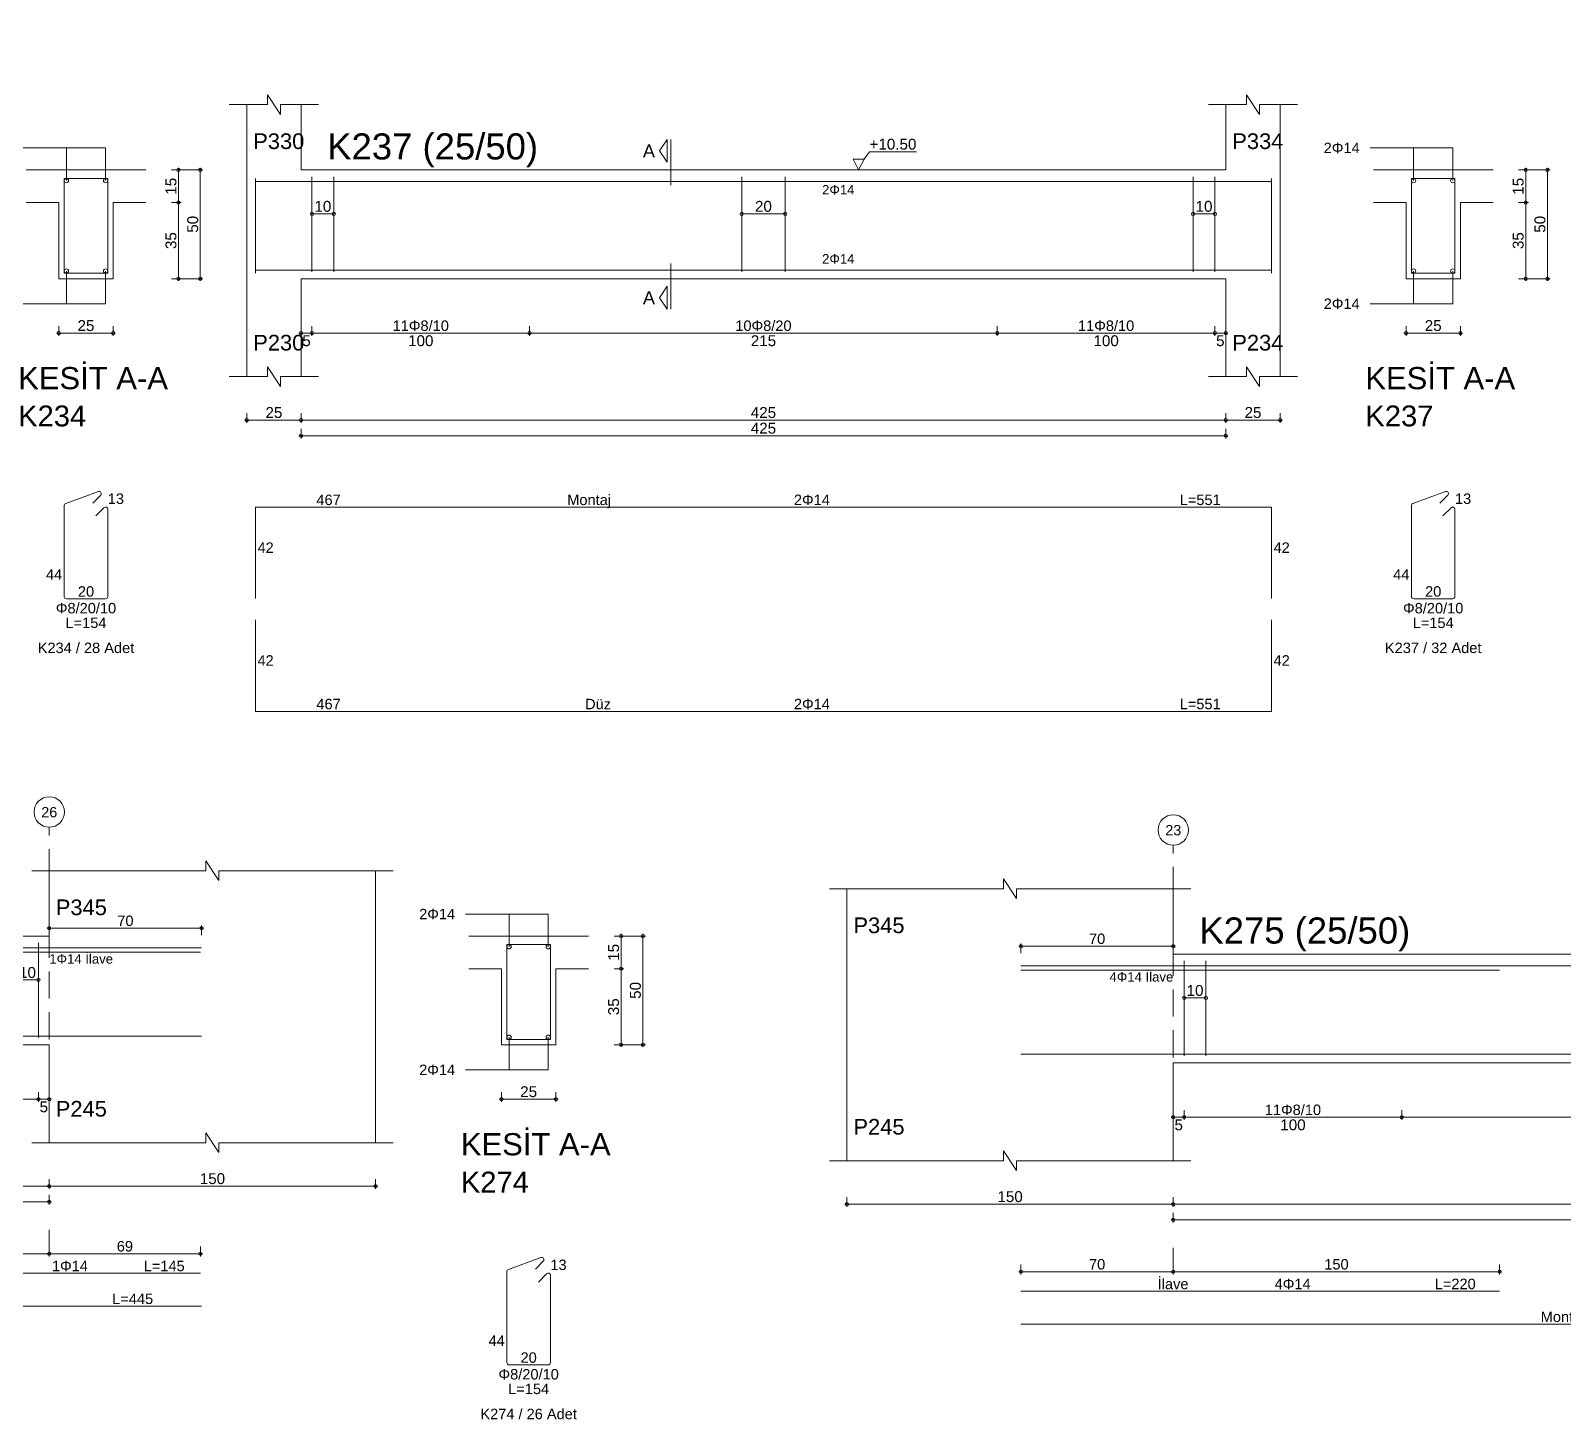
# Model space of a CAD drawing. Header units: millimetres. Extents: x 2232 to 85269, y -3593 to 5869.
# Drawn here: x 44411 to 45468, y -2542 to -1585 of the extents above; entities that cross this region are included whole.
import ezdxf

# ---------------------------------------------------------------- set-up
doc = ezdxf.new("R2010")
doc.units = ezdxf.units.MM
doc.linetypes.add('DASHDOT2', pattern=[12.7, 6.35, -3.175, 0, -3.175])
doc.linetypes.add('DASHED4', pattern=[18.75, 12.5, -6.25])
doc.layers.add('aks', color=251, linetype='DASHDOT2', lineweight=35)
for name, color, linetype in [('Donatı Topl. Uzun. Yazısı', 7, 'Continuous'), ('Donatı Uz. Yazısı', 7, 'Continuous'), ('Donatı Yazısı', 7, 'Continuous'), ('Donatı Çizgisi', 7, 'Continuous'), ('Kiriş', 7, 'Continuous'), ('Standart', 7, 'Continuous'), ('Ölçülendirme', 7, 'Continuous')]:
    doc.layers.add(name, color=color, linetype=linetype)
doc.styles.add('arial_1_18', font='arial.ttf', dxfattribs={"height": 0.2})

# ---------------------------------------------------------------- blocks, each defined once
blk = doc.blocks.new('IDE792Entity7477')
at = {"layer": 'aks', "color": 30, "linetype": 'DASHED4', "lineweight": 5}
blk.add_lwpolyline([(16605.94, 2001.7), (16605.94, 2136.7)], dxfattribs=at)
at = {"layer": 'aks', "color": 1, "linetype": 'Continuous', "lineweight": 5}
blk.add_circle((16605.94, 2143.7), 7, dxfattribs=at)
at = {"layer": 'Donatı Çizgisi', "color": 5, "linetype": 'Continuous', "lineweight": 5}
for points in [[(16209.94, 2039.3), (16209.94, 2082.7)], [(16209.94, 2081.3), (16601.94, 2081.3)], [(16235.94, 2039.9), (16235.94, 2083.5)], [(16245.94, 2039.9), (16245.94, 2083.5)], [(16395.94, 2039.9), (16395.94, 2083.5)], [(16415.94, 2039.9), (16415.94, 2083.5)], [(16565.94, 2039.9), (16565.94, 2083.5)], [(16575.94, 2039.9), (16575.94, 2083.5)], [(16601.94, 2039.3), (16601.94, 2082.7)], [(16666.27, 2039.2), (16666.27, 2082.8)], [(16666.27, 2082.8), (16686.27, 2082.8)], [(16686.27, 2039.2), (16686.27, 2082.8)], [(16209.94, 2040.7), (16601.94, 2040.7)], [(16666.27, 2039.2), (16686.27, 2039.2)], [(16666.95, 1933.44), (16681.95, 1938.91)], [(16209.94, 1889.7), (16209.94, 1931.7)], [(16209.94, 1931.7), (16601.94, 1931.7)], [(16601.94, 1889.7), (16601.94, 1931.7)], [(16666.27, 1890.62), (16666.27, 1932.49)], [(16679.38, 1933.59), (16683.02, 1937.23)], [(16680.76, 1927.68), (16684.53, 1931.46)], [(16686.27, 1890.62), (16686.27, 1930.74)], [(16667.29, 1889.6), (16685.25, 1889.6)], [(16209.94, 1837.85), (16209.94, 1879.85)], [(16601.94, 1837.85), (16601.94, 1879.85)], [(16209.94, 1837.85), (16601.94, 1837.85)]]:
    blk.add_lwpolyline(points, dxfattribs=at)
for centre in [(16667.27, 2081.8), (16685.27, 2081.8), (16667.27, 2040.2), (16685.27, 2040.2)]:
    blk.add_circle(centre, 1, dxfattribs=at)
for centre, start, end in [((16682.3, 1937.95), 315, 110), ((16667.29, 1932.49), 110, 180), ((16685.25, 1930.74), 0, 135), ((16667.29, 1890.62), 180, 270), ((16685.25, 1890.62), 270, 0)]:
    blk.add_arc(centre, 1.02, start, end, dxfattribs=at)
at = {"layer": 'Kiriş', "color": 1, "linetype": 'Continuous', "lineweight": 5}
for points in [[(16215.44, 2116.7), (16215.44, 2121.2)], [(16221.44, 2112.2), (16215.44, 2121.2)], [(16590.44, 2116.7), (16590.44, 2121.2)], [(16596.44, 2112.2), (16590.44, 2121.2)], [(16197.94, 2116.7), (16215.44, 2116.7)], [(16205.94, 1991.7), (16205.94, 2116.7)], [(16221.44, 2112.2), (16221.44, 2116.7)], [(16221.44, 2116.7), (16238.94, 2116.7)], [(16230.94, 2086.7), (16230.94, 2116.7)], [(16572.94, 2116.7), (16590.44, 2116.7)], [(16580.94, 2086.7), (16580.94, 2116.7)], [(16596.44, 2116.7), (16613.94, 2116.7)], [(16596.44, 2112.2), (16596.44, 2116.7)], [(16605.94, 1991.7), (16605.94, 2116.7)], [(16230.94, 2086.7), (16580.94, 2086.7)], [(16648.77, 2086.7), (16703.77, 2086.7)], [(16648.77, 2071.7), (16663.77, 2071.7)], [(16663.77, 2036.7), (16663.77, 2071.7)], [(16688.77, 2071.7), (16703.77, 2071.7)], [(16688.77, 2036.7), (16688.77, 2071.7)], [(16230.94, 2036.7), (16580.94, 2036.7)], [(16230.94, 1991.7), (16230.94, 2036.7)], [(16580.94, 1991.7), (16580.94, 2036.7)], [(16663.77, 2036.7), (16688.77, 2036.7)], [(16221.44, 1987.2), (16215.44, 1996.2)], [(16215.44, 1991.7), (16215.44, 1996.2)], [(16596.44, 1987.2), (16590.44, 1996.2)], [(16590.44, 1991.7), (16590.44, 1996.2)], [(16197.94, 1991.7), (16215.44, 1991.7)], [(16221.44, 1991.7), (16238.94, 1991.7)], [(16221.44, 1987.2), (16221.44, 1991.7)], [(16572.94, 1991.7), (16590.44, 1991.7)], [(16596.44, 1991.7), (16613.94, 1991.7)], [(16596.44, 1987.2), (16596.44, 1991.7)]]:
    blk.add_lwpolyline(points, dxfattribs=at)
at = {"layer": 'Ölçülendirme', "color": 1, "linetype": 'Continuous', "lineweight": 5}
for points in [[(16365.69, 2095.45), (16369.19, 2100.7)], [(16369.19, 2090.2), (16369.19, 2100.7)], [(16370.94, 2079.7), (16370.94, 2100.7)], [(16369.19, 2090.2), (16365.69, 2095.45)], [(16444.69, 2091.7), (16447.19, 2095.03)], [(16447.19, 2095.03), (16468.75, 2095.03)], [(16647.27, 2096.8), (16685.27, 2096.8)], [(16667.27, 2081.8), (16667.27, 2096.8)], [(16685.27, 2081.8), (16685.27, 2096.8)], [(16442.19, 2086.7), (16439.69, 2091.7)], [(16439.69, 2091.7), (16444.69, 2091.7)], [(16444.69, 2091.7), (16442.19, 2086.7)], [(16442.19, 2086.7), (16442.19, 2086.7)], [(16715.52, 2086.7), (16730.02, 2086.7)], [(16718.77, 2035.7), (16718.77, 2087.7)], [(16728.77, 2035.7), (16728.77, 2087.7)], [(16715.52, 2071.7), (16720.02, 2071.7)], [(16235.94, 2066.5), (16245.94, 2066.5)], [(16395.94, 2066.5), (16415.94, 2066.5)], [(16565.94, 2066.5), (16575.94, 2066.5)], [(16370.94, 2022.7), (16370.94, 2043.7)], [(16667.27, 2025.2), (16667.27, 2040.2)], [(16685.27, 2025.2), (16685.27, 2040.2)], [(16715.52, 2036.7), (16730.02, 2036.7)], [(16365.69, 2027.95), (16369.19, 2033.2)], [(16369.19, 2022.7), (16369.19, 2033.2)], [(16369.19, 2022.7), (16365.69, 2027.95)], [(16647.27, 2025.2), (16685.27, 2025.2)], [(16230.94, 2010.45), (16230.94, 2014.95)], [(16235.94, 2010.45), (16235.94, 2014.95)], [(16335.94, 2010.45), (16335.94, 2014.95)], [(16475.94, 2010.45), (16475.94, 2014.95)], [(16575.94, 2010.45), (16575.94, 2014.95)], [(16580.94, 2010.45), (16580.94, 2014.95)], [(16663.77, 2010.45), (16663.77, 2014.95)], [(16688.77, 2010.45), (16688.77, 2014.95)], [(16229.94, 2011.7), (16581.94, 2011.7)], [(16662.77, 2011.7), (16689.77, 2011.7)], [(16205.94, 1970.45), (16205.94, 1974.95)], [(16230.94, 1970.45), (16230.94, 1974.95)], [(16580.94, 1970.45), (16580.94, 1974.95)], [(16605.94, 1970.45), (16605.94, 1974.95)], [(16204.94, 1971.7), (16606.94, 1971.7)], [(16230.94, 1963.25), (16230.94, 1967.75)], [(16605.94, 1963.25), (16605.94, 1967.75)], [(16229.94, 1964.5), (16606.94, 1964.5)]]:
    blk.add_lwpolyline(points, dxfattribs=at)
for centre in [(16718.77, 2086.7), (16728.77, 2086.7), (16718.77, 2071.7), (16235.94, 2066.5), (16245.94, 2066.5), (16395.94, 2066.5), (16415.94, 2066.5), (16565.94, 2066.5), (16575.94, 2066.5), (16718.77, 2036.7), (16728.77, 2036.7), (16230.94, 2011.7), (16235.94, 2011.7), (16235.94, 2011.7), (16335.94, 2011.7), (16335.94, 2011.7), (16475.94, 2011.7), (16475.94, 2011.7), (16575.94, 2011.7), (16575.94, 2011.7), (16580.94, 2011.7), (16663.77, 2011.7), (16688.77, 2011.7), (16205.94, 1971.7), (16230.94, 1971.7), (16230.94, 1971.7), (16580.94, 1971.7), (16580.94, 1971.7), (16605.94, 1971.7), (16230.94, 1964.5), (16605.94, 1964.5)]:
    blk.add_circle(centre, 0.75, dxfattribs=at)
at = {"layer": 'aks', "color": 1, "linetype": 'Continuous', "lineweight": 5, "style": 'arial_1_18'}
blk.add_text('K', height=9.45, dxfattribs=at).set_placement((16601.54, 2138.82))
at = {"layer": 'Donatı Topl. Uzun. Yazısı', "color": 1, "linetype": 'Continuous', "lineweight": 5, "style": 'arial_1_18'}
for s, p in [('L=476', (16563.51, 1932.66)), ('L=154', (16666.86, 1876.16)), ('L=476', (16563.51, 1838.81))]:
    blk.add_text(s, height=4.8, dxfattribs=at).set_placement(p)
at = {"layer": 'Donatı Uz. Yazısı', "color": 1, "linetype": 'Continuous', "lineweight": 5, "style": 'arial_1_18'}
for s, p in [('392', (16233.46, 1932.66)), ('13', (16686.27, 1933.2)), ('42', (16210.9, 1910.7)), ('42', (16602.9, 1910.7)), ('44', (16657.86, 1898.32)), ('20', (16672.55, 1890.56)), ('42', (16210.9, 1858.85)), ('42', (16602.9, 1858.85)), ('392', (16233.46, 1838.81))]:
    blk.add_text(s, height=4.8, dxfattribs=at).set_placement(p)
at = {"layer": 'Donatı Yazısı', "color": 5, "linetype": 'Continuous', "lineweight": 5, "style": 'arial_1_18'}
for s, p in [('2Φ14', (16625.94, 2094.4)), ('2Φ14', (16625.94, 2022.8)), ('2Φ14', (16417.7, 1932.66)), ('Φ8/20/10', (16662.41, 1882.88)), ('K234 / 28 Adet', (16654.09, 1864.64)), ('2Φ14', (16417.7, 1838.81))]:
    blk.add_text(s, height=4.8, dxfattribs=at).set_placement(p)
for p in [(16432.9, 2075.42), (16432.9, 2043.66)]:
    blk.add_text('2Φ14', height=4.32, rotation=360, dxfattribs=at).set_placement(p)
at = {"layer": 'Donatı Yazısı', "color": 1, "linetype": 'Continuous', "lineweight": 5, "style": 'arial_1_18'}
for s, p in [('Montaj', (16327.01, 1932.66)), ('Düz', (16335.22, 1838.81))]:
    blk.add_text(s, height=4.8, dxfattribs=at).set_placement(p)
at = {"layer": 'Kiriş', "color": 1, "linetype": 'Continuous', "lineweight": 5, "style": 'arial_1_18'}
for s, height, p in [('P344', 7.2, (16208.94, 2096.3)), ('K234 (25/50)', 12, (16242.94, 2091.5)), ('P348', 7.2, (16583.94, 2096.3)), ('P244', 7.2, (16208.94, 2003.7)), ('P248', 7.2, (16583.94, 2003.7)), ('KESİT A-A', 10.2, (16645.07, 1985.9)), ('K234', 9.6, (16645.07, 1968.82))]:
    blk.add_text(s, height=height, dxfattribs=at).set_placement(p)
at = {"layer": 'Ölçülendirme', "color": 1, "linetype": 'Continuous', "lineweight": 5, "style": 'arial_1_18'}
for s, height, p in [('+10.50', 5, (16447.19, 2096.03)), ('A', 5.95, (16358.05, 2092.48)), ('A', 5.95, (16358.05, 2024.98)), ('25', 5, (16672.39, 2012.66)), ('5', 5, (16231.5, 2005.7)), ('100', 5, (16280.11, 2005.7)), ('140', 5, (16400.11, 2005.7)), ('100', 5, (16520.11, 2005.7)), ('5', 5, (16576.5, 2005.7)), ('25', 5, (16214.56, 1972.7)), ('350', 5, (16400.11, 1972.7)), ('25', 5, (16589.56, 1972.7)), ('375', 5, (16400.11, 1965.5))]:
    blk.add_text(s, height=height, dxfattribs=at).set_placement(p)
for s, rotation, p in [('15', 90, (16717.81, 2075.32)), ('10', 360, (16237.06, 2067.46)), ('20', 360, (16402.06, 2067.46)), ('10', 360, (16567.06, 2067.46)), ('50', 90, (16727.81, 2057.82)), ('35', 90, (16717.81, 2050.32))]:
    blk.add_text(s, height=5, rotation=rotation, dxfattribs=at).set_placement(p)
at = {"layer": 'Ölçülendirme', "color": 5, "linetype": 'Continuous', "lineweight": 5, "style": 'arial_1_18'}
for s, p in [('11Φ8/10', (16273.01, 2012.7)), ('6Φ8/20', (16394.88, 2012.7)), ('11Φ8/10', (16513.01, 2012.7))]:
    blk.add_text(s, height=4.8, dxfattribs=at).set_placement(p)
blk = doc.blocks.new('IDE792Entity7478')
at = {"layer": 'Donatı Çizgisi', "color": 5, "linetype": 'Continuous', "lineweight": 5}
for points in [[(16754.14, 2039.3), (16754.14, 2082.7)], [(16754.14, 2081.3), (17221.14, 2081.3)], [(16780.14, 2039.9), (16780.14, 2083.5)], [(16790.14, 2039.9), (16790.14, 2083.5)], [(16977.64, 2039.9), (16977.64, 2083.5)], [(16997.64, 2039.9), (16997.64, 2083.5)], [(17185.14, 2039.9), (17185.14, 2083.5)], [(17195.14, 2039.9), (17195.14, 2083.5)], [(17221.14, 2039.3), (17221.14, 2082.7)], [(17285.48, 2039.2), (17285.48, 2082.8)], [(17285.48, 2082.8), (17305.48, 2082.8)], [(17305.48, 2039.2), (17305.48, 2082.8)], [(16754.14, 2040.7), (17221.14, 2040.7)], [(17285.48, 2039.2), (17305.48, 2039.2)], [(17286.15, 1933.44), (17301.15, 1938.91)], [(16754.14, 1889.7), (16754.14, 1931.7)], [(16754.14, 1931.7), (17221.14, 1931.7)], [(17221.14, 1889.7), (17221.14, 1931.7)], [(17285.48, 1890.62), (17285.48, 1932.49)], [(17298.58, 1933.59), (17302.22, 1937.23)], [(17299.96, 1927.68), (17303.74, 1931.46)], [(17305.48, 1890.62), (17305.48, 1930.74)], [(17286.5, 1889.6), (17304.46, 1889.6)], [(16754.14, 1837.85), (16754.14, 1879.85)], [(17221.14, 1837.85), (17221.14, 1879.85)], [(16754.14, 1837.85), (17221.14, 1837.85)]]:
    blk.add_lwpolyline(points, dxfattribs=at)
for centre in [(17286.48, 2081.8), (17304.48, 2081.8), (17286.48, 2040.2), (17304.48, 2040.2)]:
    blk.add_circle(centre, 1, dxfattribs=at)
for centre, start, end in [((17301.5, 1937.95), 315, 110), ((17286.5, 1932.49), 110, 180), ((17304.46, 1930.74), 0, 135), ((17286.5, 1890.62), 180, 270), ((17304.46, 1890.62), 270, 0)]:
    blk.add_arc(centre, 1.02, start, end, dxfattribs=at)
at = {"layer": 'Kiriş', "color": 1, "linetype": 'Continuous', "lineweight": 5}
for points in [[(16759.64, 2116.7), (16759.64, 2121.2)], [(16765.64, 2112.2), (16759.64, 2121.2)], [(17209.64, 2116.7), (17209.64, 2121.2)], [(17215.64, 2112.2), (17209.64, 2121.2)], [(16742.14, 2116.7), (16759.64, 2116.7)], [(16750.14, 1991.7), (16750.14, 2116.7)], [(16765.64, 2112.2), (16765.64, 2116.7)], [(16765.64, 2116.7), (16783.14, 2116.7)], [(16775.14, 2086.7), (16775.14, 2116.7)], [(17192.14, 2116.7), (17209.64, 2116.7)], [(17200.14, 2086.7), (17200.14, 2116.7)], [(17215.64, 2116.7), (17233.14, 2116.7)], [(17215.64, 2112.2), (17215.64, 2116.7)], [(17225.14, 1991.7), (17225.14, 2116.7)], [(16775.14, 2086.7), (17200.14, 2086.7)], [(17267.98, 2086.7), (17322.98, 2086.7)], [(17267.98, 2071.7), (17282.98, 2071.7)], [(17282.98, 2036.7), (17282.98, 2071.7)], [(17307.98, 2071.7), (17322.98, 2071.7)], [(17307.98, 2036.7), (17307.98, 2071.7)], [(16775.14, 2036.7), (17200.14, 2036.7)], [(16775.14, 1991.7), (16775.14, 2036.7)], [(17200.14, 1991.7), (17200.14, 2036.7)], [(17282.98, 2036.7), (17307.98, 2036.7)], [(16765.64, 1987.2), (16759.64, 1996.2)], [(16759.64, 1991.7), (16759.64, 1996.2)], [(17215.64, 1987.2), (17209.64, 1996.2)], [(17209.64, 1991.7), (17209.64, 1996.2)], [(16742.14, 1991.7), (16759.64, 1991.7)], [(16765.64, 1991.7), (16783.14, 1991.7)], [(16765.64, 1987.2), (16765.64, 1991.7)], [(17192.14, 1991.7), (17209.64, 1991.7)], [(17215.64, 1991.7), (17233.14, 1991.7)], [(17215.64, 1987.2), (17215.64, 1991.7)]]:
    blk.add_lwpolyline(points, dxfattribs=at)
at = {"layer": 'Ölçülendirme', "color": 1, "linetype": 'Continuous', "lineweight": 5}
for points in [[(16939.89, 2095.45), (16943.39, 2100.7)], [(16943.39, 2090.2), (16943.39, 2100.7)], [(16945.14, 2079.7), (16945.14, 2100.7)], [(16943.39, 2090.2), (16939.89, 2095.45)], [(17033.89, 2091.7), (17036.39, 2095.03)], [(17036.39, 2095.03), (17057.95, 2095.03)], [(17266.48, 2096.8), (17304.48, 2096.8)], [(17286.48, 2081.8), (17286.48, 2096.8)], [(17304.48, 2081.8), (17304.48, 2096.8)], [(17031.39, 2086.7), (17028.89, 2091.7)], [(17028.89, 2091.7), (17033.89, 2091.7)], [(17033.89, 2091.7), (17031.39, 2086.7)], [(17031.39, 2086.7), (17031.39, 2086.7)], [(17334.73, 2086.7), (17349.23, 2086.7)], [(17337.98, 2035.7), (17337.98, 2087.7)], [(17347.98, 2035.7), (17347.98, 2087.7)], [(17334.73, 2071.7), (17339.23, 2071.7)], [(16780.14, 2066.5), (16790.14, 2066.5)], [(16977.64, 2066.5), (16997.64, 2066.5)], [(17185.14, 2066.5), (17195.14, 2066.5)], [(16945.14, 2022.7), (16945.14, 2043.7)], [(17286.48, 2025.2), (17286.48, 2040.2)], [(17304.48, 2025.2), (17304.48, 2040.2)], [(17334.73, 2036.7), (17349.23, 2036.7)], [(16939.89, 2027.95), (16943.39, 2033.2)], [(16943.39, 2022.7), (16943.39, 2033.2)], [(16943.39, 2022.7), (16939.89, 2027.95)], [(17266.48, 2025.2), (17304.48, 2025.2)], [(16775.14, 2010.45), (16775.14, 2014.95)], [(16780.14, 2010.45), (16780.14, 2014.95)], [(16880.14, 2010.45), (16880.14, 2014.95)], [(17095.14, 2010.45), (17095.14, 2014.95)], [(17195.14, 2010.45), (17195.14, 2014.95)], [(17200.14, 2010.45), (17200.14, 2014.95)], [(17282.98, 2010.45), (17282.98, 2014.95)], [(17307.98, 2010.45), (17307.98, 2014.95)], [(16774.14, 2011.7), (17201.14, 2011.7)], [(17281.98, 2011.7), (17308.98, 2011.7)], [(16750.14, 1970.45), (16750.14, 1974.95)], [(16775.14, 1970.45), (16775.14, 1974.95)], [(17200.14, 1970.45), (17200.14, 1974.95)], [(17225.14, 1970.45), (17225.14, 1974.95)], [(16749.14, 1971.7), (17226.14, 1971.7)], [(16775.14, 1963.25), (16775.14, 1967.75)], [(17200.14, 1963.25), (17200.14, 1967.75)], [(16774.14, 1964.5), (17201.14, 1964.5)]]:
    blk.add_lwpolyline(points, dxfattribs=at)
for centre in [(17337.98, 2086.7), (17347.98, 2086.7), (17337.98, 2071.7), (16780.14, 2066.5), (16790.14, 2066.5), (16977.64, 2066.5), (16997.64, 2066.5), (17185.14, 2066.5), (17195.14, 2066.5), (17337.98, 2036.7), (17347.98, 2036.7), (16775.14, 2011.7), (16780.14, 2011.7), (16780.14, 2011.7), (16880.14, 2011.7), (16880.14, 2011.7), (17095.14, 2011.7), (17095.14, 2011.7), (17195.14, 2011.7), (17195.14, 2011.7), (17200.14, 2011.7), (17282.98, 2011.7), (17307.98, 2011.7), (16750.14, 1971.7), (16775.14, 1971.7), (16775.14, 1971.7), (17200.14, 1971.7), (17200.14, 1971.7), (17225.14, 1971.7), (16775.14, 1964.5), (17200.14, 1964.5)]:
    blk.add_circle(centre, 0.75, dxfattribs=at)
at = {"layer": 'Donatı Topl. Uzun. Yazısı', "color": 1, "linetype": 'Continuous', "lineweight": 5, "style": 'arial_1_18'}
for s, p in [('L=551', (17178.96, 1932.66)), ('L=154', (17286.06, 1876.16)), ('L=551', (17178.96, 1838.81))]:
    blk.add_text(s, height=4.8, dxfattribs=at).set_placement(p)
at = {"layer": 'Donatı Uz. Yazısı', "color": 1, "linetype": 'Continuous', "lineweight": 5, "style": 'arial_1_18'}
for s, p in [('467', (16782.16, 1932.66)), ('13', (17305.48, 1933.2)), ('42', (16755.1, 1910.7)), ('42', (17222.1, 1910.7)), ('44', (17277.06, 1898.32)), ('20', (17291.75, 1890.56)), ('42', (16755.1, 1858.85)), ('42', (17222.1, 1858.85)), ('467', (16782.16, 1838.81))]:
    blk.add_text(s, height=4.8, dxfattribs=at).set_placement(p)
at = {"layer": 'Donatı Yazısı', "color": 5, "linetype": 'Continuous', "lineweight": 5, "style": 'arial_1_18'}
for s, p in [('2Φ14', (17245.14, 2094.4)), ('2Φ14', (17245.14, 2022.8)), ('2Φ14', (17001.65, 1932.66)), ('Φ8/20/10', (17281.62, 1882.88)), ('K237 / 32 Adet', (17273.29, 1864.64)), ('2Φ14', (17001.65, 1838.81))]:
    blk.add_text(s, height=4.8, dxfattribs=at).set_placement(p)
for p in [(17014.6, 2075.42), (17014.6, 2043.66)]:
    blk.add_text('2Φ14', height=4.32, rotation=360, dxfattribs=at).set_placement(p)
at = {"layer": 'Donatı Yazısı', "color": 1, "linetype": 'Continuous', "lineweight": 5, "style": 'arial_1_18'}
for s, p in [('Montaj', (16897.46, 1932.66)), ('Düz', (16905.67, 1838.81))]:
    blk.add_text(s, height=4.8, dxfattribs=at).set_placement(p)
at = {"layer": 'Kiriş', "color": 1, "linetype": 'Continuous', "lineweight": 5, "style": 'arial_1_18'}
for s, height, p in [('P330', 7.2, (16753.14, 2096.3)), ('K237 (25/50)', 12, (16787.14, 2091.5)), ('P334', 7.2, (17203.14, 2096.3)), ('P230', 7.2, (16753.14, 2003.7)), ('P234', 7.2, (17203.14, 2003.7)), ('KESİT A-A', 10.2, (17264.28, 1985.9)), ('K237', 9.6, (17264.28, 1968.82))]:
    blk.add_text(s, height=height, dxfattribs=at).set_placement(p)
at = {"layer": 'Ölçülendirme', "color": 1, "linetype": 'Continuous', "lineweight": 5, "style": 'arial_1_18'}
for s, height, p in [('+10.50', 5, (17036.39, 2096.03)), ('A', 5.95, (16932.25, 2092.48)), ('A', 5.95, (16932.25, 2024.98)), ('25', 5, (17291.59, 2012.66)), ('5', 5, (16775.7, 2005.7)), ('100', 5, (16824.32, 2005.7)), ('215', 5, (16981.82, 2005.7)), ('100', 5, (17139.32, 2005.7)), ('5', 5, (17195.7, 2005.7)), ('25', 5, (16758.76, 1972.7)), ('425', 5, (16981.82, 1972.7)), ('25', 5, (17208.76, 1972.7)), ('425', 5, (16981.82, 1965.5))]:
    blk.add_text(s, height=height, dxfattribs=at).set_placement(p)
for s, rotation, p in [('15', 90, (17337.02, 2075.32)), ('10', 360, (16781.26, 2067.46)), ('20', 360, (16983.76, 2067.46)), ('10', 360, (17186.26, 2067.46)), ('50', 90, (17347.02, 2057.82)), ('35', 90, (17337.02, 2050.32))]:
    blk.add_text(s, height=5, rotation=rotation, dxfattribs=at).set_placement(p)
at = {"layer": 'Ölçülendirme', "color": 5, "linetype": 'Continuous', "lineweight": 5, "style": 'arial_1_18'}
for s, p in [('11Φ8/10', (16817.21, 2012.7)), ('10Φ8/20', (16974.71, 2012.7)), ('11Φ8/10', (17132.21, 2012.7))]:
    blk.add_text(s, height=4.8, dxfattribs=at).set_placement(p)
blk = doc.blocks.new('IDE792Entity7507')
at = {"layer": 'aks', "color": 30, "linetype": 'DASHED4', "lineweight": 5}
for points in [[(16446.59, 1648.65), (16446.59, 1783.65)], [(16446.59, 1587.65), (16446.59, 1598.65)]]:
    blk.add_lwpolyline(points, dxfattribs=at)
at = {"layer": 'aks', "color": 1, "linetype": 'Continuous', "lineweight": 5}
blk.add_circle((16446.59, 1790.65), 7, dxfattribs=at)
at = {"layer": 'Donatı Çizgisi', "color": 5, "linetype": 'Continuous', "lineweight": 5}
for points in [[(16071.59, 1728.25), (16516.59, 1728.25)], [(16370.84, 1726.25), (16516.09, 1726.25)], [(16441.59, 1686.85), (16441.59, 1730.45)], [(16656.93, 1686.15), (16656.93, 1729.75)], [(16656.93, 1729.75), (16676.93, 1729.75)], [(16676.93, 1686.15), (16676.93, 1729.75)], [(16071.59, 1687.65), (16516.59, 1687.65)], [(16656.93, 1686.15), (16676.93, 1686.15)], [(16657.6, 1580.39), (16672.6, 1585.86)], [(16370.84, 1578.65), (16516.09, 1578.65)], [(16656.93, 1537.57), (16656.93, 1579.44)], [(16670.03, 1580.53), (16673.67, 1584.18)], [(16671.41, 1574.63), (16675.18, 1578.41)], [(16676.93, 1537.57), (16676.93, 1577.69)], [(16071.59, 1563.55), (16516.59, 1563.55)], [(16657.95, 1536.55), (16675.91, 1536.55)]]:
    blk.add_lwpolyline(points, dxfattribs=at)
for centre in [(16657.93, 1728.75), (16675.93, 1728.75), (16657.93, 1687.15), (16675.93, 1687.15)]:
    blk.add_circle(centre, 1, dxfattribs=at)
for centre, start, end in [((16672.95, 1584.9), 315, 110), ((16657.95, 1579.44), 110, 180), ((16675.91, 1577.69), 0, 135), ((16657.95, 1537.57), 180, 270), ((16675.91, 1537.57), 270, 0)]:
    blk.add_arc(centre, 1.02, start, end, dxfattribs=at)
at = {"layer": 'Kiriş', "color": 1, "linetype": 'Continuous', "lineweight": 5}
for points in [[(16438.59, 1763.65), (16518.59, 1763.65)], [(16446.59, 1733.65), (16446.59, 1763.65)], [(16518.59, 1763.65), (16518.59, 1768.15)], [(16524.59, 1759.15), (16518.59, 1768.15)], [(16524.59, 1763.65), (16604.59, 1763.65)], [(16524.59, 1759.15), (16524.59, 1763.65)], [(16596.59, 1638.65), (16596.59, 1763.65)], [(16141.59, 1733.65), (16446.59, 1733.65)], [(16639.43, 1733.65), (16694.43, 1733.65)], [(16639.43, 1718.65), (16654.43, 1718.65)], [(16654.43, 1683.65), (16654.43, 1718.65)], [(16679.43, 1718.65), (16694.43, 1718.65)], [(16679.43, 1683.65), (16679.43, 1718.65)], [(16141.59, 1683.65), (16446.59, 1683.65)], [(16446.59, 1638.65), (16446.59, 1683.65)], [(16654.43, 1683.65), (16679.43, 1683.65)], [(16524.59, 1634.15), (16518.59, 1643.15)], [(16518.59, 1638.65), (16518.59, 1643.15)], [(16438.59, 1638.65), (16518.59, 1638.65)], [(16524.59, 1638.65), (16604.59, 1638.65)], [(16524.59, 1634.15), (16524.59, 1638.65)]]:
    blk.add_lwpolyline(points, dxfattribs=at)
at = {"layer": 'Ölçülendirme', "color": 1, "linetype": 'Continuous', "lineweight": 5}
for points in [[(16637.93, 1743.75), (16675.93, 1743.75)], [(16657.93, 1728.75), (16657.93, 1743.75)], [(16675.93, 1728.75), (16675.93, 1743.75)], [(16445.59, 1737.25), (16517.59, 1737.25)], [(16446.59, 1734), (16446.59, 1738.5)], [(16516.59, 1734), (16516.59, 1738.5)], [(16706.18, 1733.65), (16720.68, 1733.65)], [(16709.43, 1682.65), (16709.43, 1734.65)], [(16719.43, 1682.65), (16719.43, 1734.65)], [(16431.59, 1713.45), (16441.59, 1713.45)], [(16706.18, 1718.65), (16710.68, 1718.65)], [(16657.93, 1672.15), (16657.93, 1687.15)], [(16675.93, 1672.15), (16675.93, 1687.15)], [(16706.18, 1683.65), (16720.68, 1683.65)], [(16637.93, 1672.15), (16675.93, 1672.15)], [(16140.59, 1658.65), (16447.59, 1658.65)], [(16441.59, 1657.4), (16441.59, 1661.9)], [(16446.59, 1657.4), (16446.59, 1661.9)], [(16653.43, 1658.65), (16680.43, 1658.65)], [(16654.43, 1657.4), (16654.43, 1661.9)], [(16679.43, 1657.4), (16679.43, 1661.9)], [(16446.59, 1617.4), (16446.59, 1621.9)], [(16596.59, 1617.4), (16596.59, 1621.9)], [(15990.59, 1618.65), (16597.59, 1618.65)], [(16446.59, 1610.2), (16446.59, 1614.7)], [(16140.59, 1611.45), (16447.59, 1611.45)], [(16369.84, 1587.65), (16447.59, 1587.65)], [(16445.59, 1587.65), (16517.09, 1587.65)], [(16446.59, 1586.4), (16446.59, 1590.9)], [(16446.59, 1586.4), (16446.59, 1590.9)], [(16516.09, 1586.4), (16516.09, 1590.9)]]:
    blk.add_lwpolyline(points, dxfattribs=at)
for centre in [(16446.59, 1737.25), (16516.59, 1737.25), (16709.43, 1733.65), (16719.43, 1733.65), (16709.43, 1718.65), (16441.59, 1713.45), (16709.43, 1683.65), (16719.43, 1683.65), (16441.59, 1658.65), (16441.59, 1658.65), (16446.59, 1658.65), (16654.43, 1658.65), (16679.43, 1658.65), (16446.59, 1618.65), (16446.59, 1618.65), (16596.59, 1618.65), (16446.59, 1611.45), (16446.59, 1587.65), (16446.59, 1587.65), (16516.09, 1587.65)]:
    blk.add_circle(centre, 0.75, dxfattribs=at)
at = {"layer": 'aks', "color": 1, "linetype": 'Continuous', "lineweight": 5, "style": 'arial_1_18'}
blk.add_text('26', height=4.725, dxfattribs=at).set_placement((16442.92, 1788.21))
at = {"layer": 'Donatı Topl. Uzun. Yazısı', "color": 1, "linetype": 'Continuous', "lineweight": 5, "style": 'arial_1_18'}
for s, p in [('L=145', (16490, 1579.61)), ('L=445', (16475.51, 1564.51)), ('L=154', (16657.51, 1523.11))]:
    blk.add_text(s, height=4.8, dxfattribs=at).set_placement(p)
at = {"layer": 'Donatı Uz. Yazısı', "color": 1, "linetype": 'Continuous', "lineweight": 5, "style": 'arial_1_18'}
for s, p in [('13', (16676.93, 1580.15)), ('44', (16648.51, 1545.27)), ('20', (16663.2, 1537.51))]:
    blk.add_text(s, height=4.8, dxfattribs=at).set_placement(p)
at = {"layer": 'Donatı Yazısı', "color": 5, "linetype": 'Continuous', "lineweight": 5, "style": 'arial_1_18'}
for s, height, p in [('2Φ14', 4.8, (16616.59, 1741.35)), ('1Φ14 İlave', 4.32, (16446.59, 1720.97)), ('2Φ14', 4.8, (16616.59, 1669.75)), ('1Φ14', 4.8, (16447.82, 1579.61)), ('Φ8/20/10', 4.8, (16653.07, 1529.83)), ('K274 / 26 Adet', 4.8, (16644.74, 1511.59))]:
    blk.add_text(s, height=height, dxfattribs=at).set_placement(p)
at = {"layer": 'Kiriş', "color": 1, "linetype": 'Continuous', "lineweight": 5, "style": 'arial_1_18'}
for s, height, p in [('P345', 7.2, (16449.59, 1743.25)), ('P245', 7.2, (16449.59, 1650.65)), ('KESİT A-A', 10.2, (16635.73, 1632.85)), ('K274', 9.6, (16635.73, 1615.77))]:
    blk.add_text(s, height=height, dxfattribs=at).set_placement(p)
at = {"layer": 'Ölçülendirme', "color": 1, "linetype": 'Continuous', "lineweight": 5, "style": 'arial_1_18'}
for s, height, p in [('70', 4.8, (16477.86, 1738.25)), ('25', 5, (16663.04, 1659.61)), ('5', 5, (16442.15, 1652.65)), ('150', 5, (16515.76, 1619.65))]:
    blk.add_text(s, height=height, dxfattribs=at).set_placement(p)
for s, rotation, p in [('15', 90, (16708.47, 1722.27)), ('10', 360, (16432.71, 1714.41)), ('50', 90, (16718.47, 1704.77)), ('35', 90, (16708.47, 1697.27))]:
    blk.add_text(s, height=5, rotation=rotation, dxfattribs=at).set_placement(p)
at = {"layer": 'Ölçülendirme', "color": 5, "linetype": 'Continuous', "lineweight": 5, "style": 'arial_1_18'}
blk.add_text('69', height=4.8, dxfattribs=at).set_placement((16477.61, 1588.65))
blk = doc.blocks.new('IDE792Entity7508')
at = {"layer": 'aks', "color": 30, "linetype": 'DASHED4', "lineweight": 5}
for points in [[(17138.21, 1648.65), (17138.21, 1783.65)], [(17138.21, 1587.65), (17138.21, 1598.65)]]:
    blk.add_lwpolyline(points, dxfattribs=at)
at = {"layer": 'aks', "color": 1, "linetype": 'Continuous', "lineweight": 5}
blk.add_circle((17138.21, 1790.65), 7, dxfattribs=at)
at = {"layer": 'Donatı Çizgisi', "color": 5, "linetype": 'Continuous', "lineweight": 5}
for points in [[(17068.21, 1728.25), (17808.21, 1728.25)], [(17068.21, 1726.25), (17288.21, 1726.25)], [(17143.21, 1686.85), (17143.21, 1730.45)], [(17153.21, 1686.85), (17153.21, 1730.45)], [(17068.21, 1687.65), (17808.21, 1687.65)], [(17068.21, 1578.65), (17288.21, 1578.65)], [(17068.21, 1563.55), (17808.21, 1563.55)]]:
    blk.add_lwpolyline(points, dxfattribs=at)
at = {"layer": 'Kiriş', "color": 1, "linetype": 'Continuous', "lineweight": 5}
for points in [[(16980.21, 1763.65), (17060.21, 1763.65)], [(16988.21, 1638.65), (16988.21, 1763.65)], [(17060.21, 1763.65), (17060.21, 1768.15)], [(17066.21, 1759.15), (17060.21, 1768.15)], [(17066.21, 1759.15), (17066.21, 1763.65)], [(17066.21, 1763.65), (17146.21, 1763.65)], [(17138.21, 1733.65), (17138.21, 1763.65)], [(17138.21, 1733.65), (17738.21, 1733.65)], [(17138.21, 1683.65), (17738.21, 1683.65)], [(17138.21, 1638.65), (17138.21, 1683.65)], [(17066.21, 1634.15), (17060.21, 1643.15)], [(17060.21, 1638.65), (17060.21, 1643.15)], [(16980.21, 1638.65), (17060.21, 1638.65)], [(17066.21, 1638.65), (17146.21, 1638.65)], [(17066.21, 1634.15), (17066.21, 1638.65)]]:
    blk.add_lwpolyline(points, dxfattribs=at)
at = {"layer": 'Ölçülendirme', "color": 1, "linetype": 'Continuous', "lineweight": 5}
for points in [[(17067.21, 1737.25), (17139.21, 1737.25)], [(17068.21, 1734), (17068.21, 1738.5)], [(17138.21, 1734), (17138.21, 1738.5)], [(17143.21, 1713.45), (17153.21, 1713.45)], [(17137.21, 1658.65), (17739.21, 1658.65)], [(17138.21, 1657.4), (17138.21, 1661.9)], [(17143.21, 1657.4), (17143.21, 1661.9)], [(17243.21, 1657.4), (17243.21, 1661.9)], [(16988.21, 1617.4), (16988.21, 1621.9)], [(17138.21, 1617.4), (17138.21, 1621.9)], [(16987.21, 1618.65), (17889.21, 1618.65)], [(17138.21, 1610.2), (17138.21, 1614.7)], [(17137.21, 1611.45), (17739.21, 1611.45)], [(17067.21, 1587.65), (17139.21, 1587.65)], [(17068.21, 1586.4), (17068.21, 1590.9)], [(17137.21, 1587.65), (17289.21, 1587.65)], [(17138.21, 1586.4), (17138.21, 1590.9)], [(17138.21, 1586.4), (17138.21, 1590.9)], [(17288.21, 1586.4), (17288.21, 1590.9)]]:
    blk.add_lwpolyline(points, dxfattribs=at)
for centre in [(17068.21, 1737.25), (17138.21, 1737.25), (17143.21, 1713.45), (17153.21, 1713.45), (17138.21, 1658.65), (17143.21, 1658.65), (17143.21, 1658.65), (17243.21, 1658.65), (17243.21, 1658.65), (16988.21, 1618.65), (17138.21, 1618.65), (17138.21, 1618.65), (17138.21, 1611.45), (17068.21, 1587.65), (17138.21, 1587.65), (17138.21, 1587.65), (17288.21, 1587.65)]:
    blk.add_circle(centre, 0.75, dxfattribs=at)
at = {"layer": 'aks', "color": 1, "linetype": 'Continuous', "lineweight": 5, "style": 'arial_1_18'}
blk.add_text('23', height=4.725, dxfattribs=at).set_placement((17134.54, 1788.21))
at = {"layer": 'Donatı Topl. Uzun. Yazısı', "color": 1, "linetype": 'Continuous', "lineweight": 5, "style": 'arial_1_18'}
blk.add_text('L=220', height=4.8, dxfattribs=at).set_placement((17258.38, 1579.61))
at = {"layer": 'Donatı Yazısı', "color": 5, "linetype": 'Continuous', "lineweight": 5, "style": 'arial_1_18'}
for s, height, p in [('4Φ14 İlave', 4.32, (17108.9, 1720.97)), ('4Φ14', 4.8, (17184.81, 1579.61))]:
    blk.add_text(s, height=height, dxfattribs=at).set_placement(p)
at = {"layer": 'Donatı Yazısı', "color": 1, "linetype": 'Continuous', "lineweight": 5, "style": 'arial_1_18'}
for s, p in [('İlave', (17131.04, 1579.61)), ('Montaj', (17307.08, 1564.51))]:
    blk.add_text(s, height=4.8, dxfattribs=at).set_placement(p)
at = {"layer": 'Kiriş', "color": 1, "linetype": 'Continuous', "lineweight": 5, "style": 'arial_1_18'}
for s, height, p in [('P345', 7.2, (16991.21, 1743.25)), ('K275 (25/50)', 12, (17150.21, 1738.45)), ('P245', 7.2, (16991.21, 1650.65))]:
    blk.add_text(s, height=height, dxfattribs=at).set_placement(p)
at = {"layer": 'Ölçülendirme', "color": 1, "linetype": 'Continuous', "lineweight": 5, "style": 'arial_1_18'}
for s, height, p in [('70', 4.8, (17099.48, 1738.25)), ('5', 5, (17138.77, 1652.65)), ('100', 5, (17187.39, 1652.65)), ('150', 5, (17057.38, 1619.65))]:
    blk.add_text(s, height=height, dxfattribs=at).set_placement(p)
blk.add_text('10', height=5, rotation=360, dxfattribs=at).set_placement((17144.33, 1714.41))
at = {"layer": 'Ölçülendirme', "color": 5, "linetype": 'Continuous', "lineweight": 5, "style": 'arial_1_18'}
for s, p in [('11Φ8/10', (17180.28, 1659.65)), ('70', (17099.48, 1588.65)), ('150', (17207.62, 1588.65))]:
    blk.add_text(s, height=4.8, dxfattribs=at).set_placement(p)

msp = doc.modelspace()

# ---------------------------------------------------------------- block references
at = {"layer": 'Standart', "xscale": 1.5, "yscale": 1.5, "zscale": 1.5}
for name, p in [('IDE792Entity7477', (19434.7, -4810.7)), ('IDE792Entity7478', (19434.7, -4810.7)), ('IDE792Entity7507', (19753.9, -4809.3)), ('IDE792Entity7508', (19491.4, -4821.7))]:
    msp.add_blockref(name, p, dxfattribs=at)

doc.saveas('drawing.dxf')
